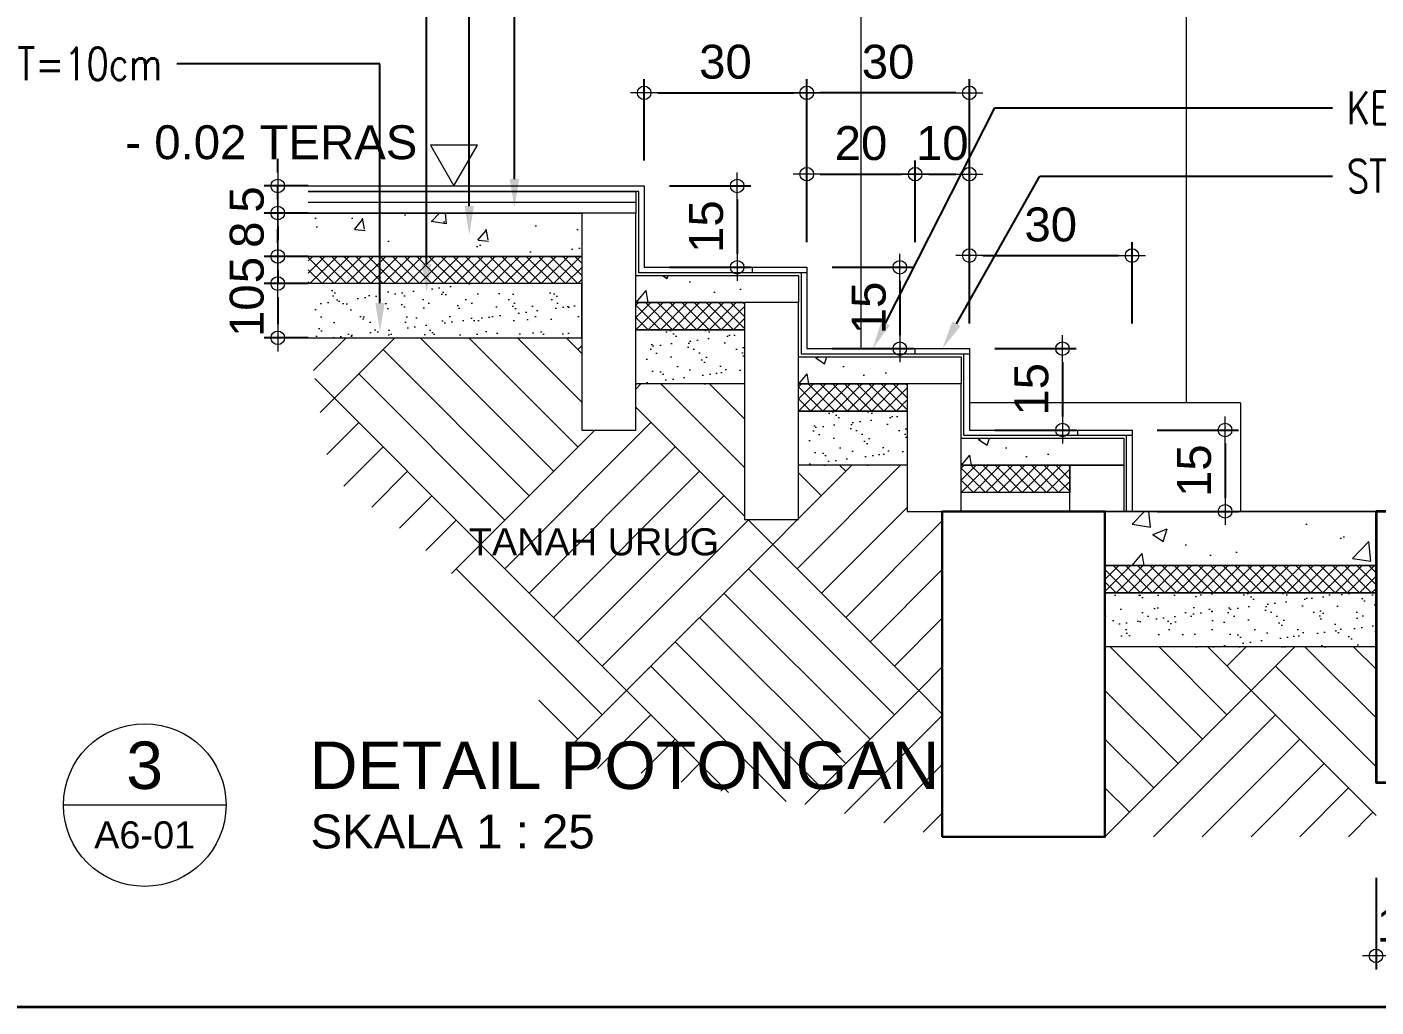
# Model space of a CAD drawing. Header units: millimetres. Extents: x -11 to 1625, y -267 to 195.
# Drawn here: x 1015.28 to 1025.24, y 119 to 126.23 of the extents above; entities that cross this region are included whole.
import ezdxf
from ezdxf import colors
from ezdxf.entities.mleader import LeaderData, LeaderLine
from ezdxf.enums import TextEntityAlignment as Align
from ezdxf.math import Vec2, Vec3

# ---------------------------------------------------------------- set-up
doc = ezdxf.new("R2010")
doc.units = ezdxf.units.MM
for name, color, linetype, lineweight in [('ARSIR BETON', 47, 'Continuous', 5), ('ARSIR WARNA', 43, 'Continuous', 0), ('balok', 111, 'Continuous', 35), ('blk', 1, 'Continuous', 30), ('GRS KOP', 1, 'Continuous', 35), ('keramik', 73, 'Continuous', 5), ('kop', 7, 'Continuous', 20), ('lan', 7, 'Continuous', 15), ('not', 7, 'Continuous', 20), ('tem', 5, 'Continuous', 20), ('TEXT KETERANGAN', 7, 'Continuous', 9), ('u', 6, 'Continuous', 20)]:
    doc.layers.add(name, color=color, linetype=linetype, lineweight=lineweight)
doc.styles.add('ATTR', font='romans.shx', dxfattribs={"width": 0.8, "height": 1.735066})
doc.styles.add('BARU', font='complex.shx')
doc.styles.add('S', font='SIMPLEX', dxfattribs={"width": 1.1})
doc.styles.get("Standard").update_dxf_attribs({"font": 'ARIALUNI.TTF'})
doc.linetypes.add('BATTING', pattern='A,0.0001,-0.1,[134,ltypeshp.shx,S=0.1,R=0,X=-0.1,Y=0],-0.2,[134,ltypeshp.shx,S=0.1,R=180,X=0.1,Y=0],-0.1', length=0.4001)
doc.dimstyles.new('SK-25', dxfattribs={"dimtxt": 0.25, "dimasz": 0.1, "dimexe": 0.1, "dimexo": 0, "dimgap": 0.1, "dimtad": 1, "dimdec": 0, "dimlfac": 25, "dimzin": 12, "dimdsep": 46, "dimtxsty": 'Standard', "dimblk": 'BULAT', "dimcen": 0.1, "dimclrd": 256, "dimadec": 0, "dimazin": 3, "dimtfac": 1, "dimtdec": 0, "dimtofl": 0, "dimtmove": 0, "dimatfit": 3, "dimldrblk": 'BULAT', "dimfxl": 0, "dimtolj": 1, "dimtzin": 0, "dimarcsym": 0})

# ---------------------------------------------------------------- blocks, each defined once
blk = doc.blocks.new('kop')
at = {"layer": 'GRS KOP'}
blk.add_lwpolyline([(1, 54), (83, 54), (83, 1), (1, 1)], close=True, dxfattribs=at)
at = {"layer": 'kop', "style": 'BARU', "flags": 4}
for p, height in [((73.8, 5.4), 0.35), ((80.3035, 5.3816), 0.25), ((73.8, 4.9), 0.35), ((80.3035, 4.8816), 0.25), ((73.8, 4.4), 0.35), ((80.3035, 4.3816), 0.25)]:
    blk.add_attdef('-', p, '', height=height, dxfattribs=at)
at = {"layer": 'kop', "flags": 4}
for tag, p in [('AR-00', (78.057, 2.6477)), ('00', (81.2375, 2.6471))]:
    blk.add_attdef(tag, text='', height=0.35, dxfattribs=at).set_placement(p, align=Align.MIDDLE)
blk = doc.blocks.new('PEIL')
blk.add_lwpolyline([(-0.188, 0.325), (0.188, 0.325), (0, 0)], close=True)
at = {"style": 'S', "width": 1.1, "flags": 4}
blk.add_attdef('CAT', (0.265, 0.036), '', height=0.2, dxfattribs=at)
blk = doc.blocks.new('BULAT')
for p, q in [((0, -1), (0, 1)), ((-1, 0), (1, 0))]:
    blk.add_line(p, q)
blk.add_circle((0, 0), 0.5)
blk = doc.blocks.new('*D1598')
at = {"layer": 'Defpoints', "color": 0}
for p in [(1021.038, 125.7412), (1019.838, 125.2412), (1021.038, 125.2412)]:
    blk.add_point(p, dxfattribs=at)
at = {"layer": 'u', "color": 0, "lineweight": -2}
for p, q in [((1019.838, 125.2412), (1019.838, 125.8412)), ((1021.038, 125.2412), (1021.038, 125.8412))]:
    blk.add_line(p, q, dxfattribs=at)
at = {"layer": 'u', "lineweight": -2}
blk.add_line((1019.938, 125.7412), (1020.938, 125.7412), dxfattribs=at)
at = {"layer": 'u', "lineweight": -2, "xscale": 0.1, "yscale": 0.1, "zscale": 0.1, "rotation": 180}
blk.add_blockref('BULAT', (1019.838, 125.7412), dxfattribs=at)
at = {"layer": 'u', "lineweight": -2, "xscale": 0.1, "yscale": 0.1, "zscale": 0.1}
blk.add_blockref('BULAT', (1021.038, 125.7412), dxfattribs=at)
at = {"layer": 'u', "color": 0, "insert": (1020.438, 125.969), "char_height": 0.25, "attachment_point": 5}
blk.add_mtext('\\A1;30', dxfattribs=at)
blk = doc.blocks.new('*D1599')
at = {"layer": 'Defpoints', "color": 0}
for p in [(1021.838, 125.1412), (1021.038, 124.6412), (1021.838, 124.6412)]:
    blk.add_point(p, dxfattribs=at)
at = {"layer": 'u', "color": 0, "lineweight": -2}
for p, q in [((1021.038, 124.6412), (1021.038, 125.2412)), ((1021.838, 124.6412), (1021.838, 125.2412))]:
    blk.add_line(p, q, dxfattribs=at)
at = {"layer": 'u', "lineweight": -2}
blk.add_line((1021.138, 125.1412), (1021.738, 125.1412), dxfattribs=at)
at = {"layer": 'u', "lineweight": -2, "xscale": 0.1, "yscale": 0.1, "zscale": 0.1, "rotation": 180}
blk.add_blockref('BULAT', (1021.038, 125.1412), dxfattribs=at)
at = {"layer": 'u', "lineweight": -2, "xscale": 0.1, "yscale": 0.1, "zscale": 0.1}
blk.add_blockref('BULAT', (1021.838, 125.1412), dxfattribs=at)
at = {"layer": 'u', "color": 0, "insert": (1021.438, 125.369), "char_height": 0.25, "attachment_point": 5}
blk.add_mtext('\\A1;20', dxfattribs=at)
blk = doc.blocks.new('*D1600')
at = {"layer": 'Defpoints', "color": 0}
for p in [(1023.438, 124.5412), (1022.238, 124.0412), (1023.438, 124.0412)]:
    blk.add_point(p, dxfattribs=at)
at = {"layer": 'u', "color": 0, "lineweight": -2}
for p, q in [((1022.238, 124.0412), (1022.238, 124.6412)), ((1023.438, 124.0412), (1023.438, 124.6412))]:
    blk.add_line(p, q, dxfattribs=at)
at = {"layer": 'u', "lineweight": -2}
blk.add_line((1022.338, 124.5412), (1023.338, 124.5412), dxfattribs=at)
at = {"layer": 'u', "lineweight": -2, "xscale": 0.1, "yscale": 0.1, "zscale": 0.1, "rotation": 180}
blk.add_blockref('BULAT', (1022.238, 124.5412), dxfattribs=at)
at = {"layer": 'u', "lineweight": -2, "xscale": 0.1, "yscale": 0.1, "zscale": 0.1}
blk.add_blockref('BULAT', (1023.438, 124.5412), dxfattribs=at)
at = {"layer": 'u', "color": 0, "insert": (1022.838, 124.769), "char_height": 0.25, "attachment_point": 5}
blk.add_mtext('\\A1;30', dxfattribs=at)
blk = doc.blocks.new('*D1601')
at = {"layer": 'Defpoints', "color": 0}
for p in [(1020.0245, 125.0547), (1020.0245, 124.4547), (1020.5245, 124.4547)]:
    blk.add_point(p, dxfattribs=at)
at = {"layer": 'u', "color": 0, "lineweight": -2}
for p, q in [((1020.0245, 125.0547), (1020.6245, 125.0547)), ((1020.0245, 124.4547), (1020.6245, 124.4547))]:
    blk.add_line(p, q, dxfattribs=at)
at = {"layer": 'u', "lineweight": -2}
blk.add_line((1020.5245, 124.9547), (1020.5245, 124.5547), dxfattribs=at)
at = {"layer": 'u', "lineweight": -2, "xscale": 0.1, "yscale": 0.1, "zscale": 0.1}
for p, rotation in [((1020.5245, 125.0547), 90), ((1020.5245, 124.4547), 270)]:
    blk.add_blockref('BULAT', p, dxfattribs=dict(at, rotation=rotation))
at = {"layer": 'u', "color": 0, "insert": (1020.2968, 124.7547), "char_height": 0.25, "attachment_point": 5, "rotation": 90}
blk.add_mtext('\\A1;15', dxfattribs=at)
blk = doc.blocks.new('*D1602')
at = {"layer": 'Defpoints', "color": 0}
for p in [(1021.2245, 124.4547), (1021.2245, 123.8547), (1021.7245, 123.8547)]:
    blk.add_point(p, dxfattribs=at)
at = {"layer": 'u', "color": 0, "lineweight": -2}
for p, q in [((1021.2245, 124.4547), (1021.8245, 124.4547)), ((1021.2245, 123.8547), (1021.8245, 123.8547))]:
    blk.add_line(p, q, dxfattribs=at)
at = {"layer": 'u', "lineweight": -2}
blk.add_line((1021.7245, 124.3547), (1021.7245, 123.9547), dxfattribs=at)
at = {"layer": 'u', "lineweight": -2, "xscale": 0.1, "yscale": 0.1, "zscale": 0.1}
for p, rotation in [((1021.7245, 124.4547), 90), ((1021.7245, 123.8547), 270)]:
    blk.add_blockref('BULAT', p, dxfattribs=dict(at, rotation=rotation))
at = {"layer": 'u', "color": 0, "insert": (1021.4968, 124.1547), "char_height": 0.25, "attachment_point": 5, "rotation": 90}
blk.add_mtext('\\A1;15', dxfattribs=at)
blk = doc.blocks.new('*D1603')
at = {"layer": 'Defpoints', "color": 0}
for p in [(1022.4245, 123.8547), (1022.4245, 123.2547), (1022.9245, 123.2547)]:
    blk.add_point(p, dxfattribs=at)
at = {"layer": 'u', "color": 0, "lineweight": -2}
for p, q in [((1022.4245, 123.8547), (1023.0245, 123.8547)), ((1022.4245, 123.2547), (1023.0245, 123.2547))]:
    blk.add_line(p, q, dxfattribs=at)
at = {"layer": 'u', "lineweight": -2}
blk.add_line((1022.9245, 123.7547), (1022.9245, 123.3547), dxfattribs=at)
at = {"layer": 'u', "lineweight": -2, "xscale": 0.1, "yscale": 0.1, "zscale": 0.1}
for p, rotation in [((1022.9245, 123.8547), 90), ((1022.9245, 123.2547), 270)]:
    blk.add_blockref('BULAT', p, dxfattribs=dict(at, rotation=rotation))
at = {"layer": 'u', "color": 0, "insert": (1022.6968, 123.5547), "char_height": 0.25, "attachment_point": 5, "rotation": 90}
blk.add_mtext('\\A1;15', dxfattribs=at)
blk = doc.blocks.new('*D1604')
at = {"layer": 'Defpoints', "color": 0}
for p in [(1023.6245, 123.2547), (1023.6245, 122.6547), (1024.1245, 122.6547)]:
    blk.add_point(p, dxfattribs=at)
at = {"layer": 'u', "color": 0, "lineweight": -2}
for p, q in [((1023.6245, 123.2547), (1024.2245, 123.2547)), ((1023.6245, 122.6547), (1024.2245, 122.6547))]:
    blk.add_line(p, q, dxfattribs=at)
at = {"layer": 'u', "lineweight": -2}
blk.add_line((1024.1245, 123.1547), (1024.1245, 122.7547), dxfattribs=at)
at = {"layer": 'u', "lineweight": -2, "xscale": 0.1, "yscale": 0.1, "zscale": 0.1}
for p, rotation in [((1024.1245, 123.2547), 90), ((1024.1245, 122.6547), 270)]:
    blk.add_blockref('BULAT', p, dxfattribs=dict(at, rotation=rotation))
at = {"layer": 'u', "color": 0, "insert": (1023.8968, 122.9547), "char_height": 0.25, "attachment_point": 5, "rotation": 90}
blk.add_mtext('\\A1;15', dxfattribs=at)
blk = doc.blocks.new('*D1605')
at = {"layer": 'Defpoints', "color": 0}
for p in [(1017.3604, 125.0547), (1017.1349, 124.8547), (1017.3604, 124.8547)]:
    blk.add_point(p, dxfattribs=at)
at = {"layer": 'u', "lineweight": -2}
for p, q in [((1017.1349, 125.1547), (1017.1349, 125.2547)), ((1017.1349, 124.7547), (1017.1349, 124.6547))]:
    blk.add_line(p, q, dxfattribs=at)
at = {"layer": 'u', "color": 0, "lineweight": -2}
for p, q in [((1017.3604, 125.0547), (1017.0349, 125.0547)), ((1017.3604, 124.8547), (1017.0349, 124.8547))]:
    blk.add_line(p, q, dxfattribs=at)
at = {"layer": 'u', "lineweight": -2, "xscale": 0.1, "yscale": 0.1, "zscale": 0.1}
for p, rotation in [((1017.1349, 125.0547), 270), ((1017.1349, 124.8547), 90)]:
    blk.add_blockref('BULAT', p, dxfattribs=dict(at, rotation=rotation))
at = {"layer": 'u', "color": 0, "insert": (1016.9078, 124.9547), "char_height": 0.25, "attachment_point": 5, "rotation": 90}
blk.add_mtext('\\A1;5', dxfattribs=at)
blk = doc.blocks.new('*D1606')
at = {"layer": 'Defpoints', "color": 0}
for p in [(1017.3604, 124.8547), (1017.1349, 124.5347), (1017.3604, 124.5347)]:
    blk.add_point(p, dxfattribs=at)
at = {"layer": 'u', "lineweight": -2}
for p, q in [((1017.1349, 124.9547), (1017.1349, 125.0547)), ((1017.1349, 124.4347), (1017.1349, 124.3347))]:
    blk.add_line(p, q, dxfattribs=at)
at = {"layer": 'u', "color": 0, "lineweight": -2}
for p, q in [((1017.3604, 124.8547), (1017.0349, 124.8547)), ((1017.3604, 124.5347), (1017.0349, 124.5347))]:
    blk.add_line(p, q, dxfattribs=at)
at = {"layer": 'u', "lineweight": -2, "xscale": 0.1, "yscale": 0.1, "zscale": 0.1}
for p, rotation in [((1017.1349, 124.8547), 270), ((1017.1349, 124.5347), 90)]:
    blk.add_blockref('BULAT', p, dxfattribs=dict(at, rotation=rotation))
at = {"layer": 'u', "color": 0, "insert": (1016.9072, 124.6947), "char_height": 0.25, "attachment_point": 5, "rotation": 90}
blk.add_mtext('\\A1;8', dxfattribs=at)
blk = doc.blocks.new('*D1607')
at = {"layer": 'Defpoints', "color": 0}
for p in [(1017.3604, 124.5347), (1017.1349, 124.3347), (1017.3604, 124.3347)]:
    blk.add_point(p, dxfattribs=at)
at = {"layer": 'u', "lineweight": -2}
for p, q in [((1017.1349, 124.6347), (1017.1349, 124.7347)), ((1017.1349, 124.2347), (1017.1349, 124.1347))]:
    blk.add_line(p, q, dxfattribs=at)
at = {"layer": 'u', "color": 0, "lineweight": -2}
for p, q in [((1017.3604, 124.5347), (1017.0349, 124.5347)), ((1017.3604, 124.3347), (1017.0349, 124.3347))]:
    blk.add_line(p, q, dxfattribs=at)
at = {"layer": 'u', "lineweight": -2, "xscale": 0.1, "yscale": 0.1, "zscale": 0.1}
for p, rotation in [((1017.1349, 124.5347), 270), ((1017.1349, 124.3347), 90)]:
    blk.add_blockref('BULAT', p, dxfattribs=dict(at, rotation=rotation))
at = {"layer": 'u', "color": 0, "insert": (1016.9078, 124.4347), "char_height": 0.25, "attachment_point": 5, "rotation": 90}
blk.add_mtext('\\A1;5', dxfattribs=at)
blk = doc.blocks.new('*D1608')
at = {"layer": 'Defpoints', "color": 0}
for p in [(1017.3604, 124.3347), (1017.1349, 123.9347), (1017.3604, 123.9347)]:
    blk.add_point(p, dxfattribs=at)
at = {"layer": 'u', "color": 0, "lineweight": -2}
for p, q in [((1017.3604, 124.3347), (1017.0349, 124.3347)), ((1017.3604, 123.9347), (1017.0349, 123.9347))]:
    blk.add_line(p, q, dxfattribs=at)
at = {"layer": 'u', "lineweight": -2}
blk.add_line((1017.1349, 124.2347), (1017.1349, 124.0347), dxfattribs=at)
at = {"layer": 'u', "lineweight": -2, "xscale": 0.1, "yscale": 0.1, "zscale": 0.1}
for p, rotation in [((1017.1349, 124.3347), 90), ((1017.1349, 123.9347), 270)]:
    blk.add_blockref('BULAT', p, dxfattribs=dict(at, rotation=rotation))
at = {"layer": 'u', "color": 0, "insert": (1016.9072, 124.1347), "char_height": 0.25, "attachment_point": 5, "rotation": 90}
blk.add_mtext('\\A1;10', dxfattribs=at)
blk = doc.blocks.new('*D1609')
at = {"layer": 'Defpoints', "color": 0}
for p in [(1022.238, 125.1412), (1021.838, 124.6412), (1022.238, 124.0412)]:
    blk.add_point(p, dxfattribs=at)
at = {"layer": 'u', "color": 0, "lineweight": -2}
for p, q in [((1021.838, 124.6412), (1021.838, 125.2412)), ((1022.238, 124.0412), (1022.238, 125.2412))]:
    blk.add_line(p, q, dxfattribs=at)
at = {"layer": 'u', "lineweight": -2}
blk.add_line((1021.938, 125.1412), (1022.138, 125.1412), dxfattribs=at)
at = {"layer": 'u', "lineweight": -2, "xscale": 0.1, "yscale": 0.1, "zscale": 0.1, "rotation": 180}
blk.add_blockref('BULAT', (1021.838, 125.1412), dxfattribs=at)
at = {"layer": 'u', "lineweight": -2, "xscale": 0.1, "yscale": 0.1, "zscale": 0.1}
blk.add_blockref('BULAT', (1022.238, 125.1412), dxfattribs=at)
at = {"layer": 'u', "color": 0, "insert": (1022.038, 125.369), "char_height": 0.25, "attachment_point": 5}
blk.add_mtext('\\A1;10', dxfattribs=at)
blk = doc.blocks.new('*D1610')
at = {"layer": 'Defpoints', "color": 0}
for p in [(1021.038, 125.7412), (1021.038, 125.2412), (1022.238, 125.2412)]:
    blk.add_point(p, dxfattribs=at)
at = {"layer": 'u', "color": 0, "lineweight": -2}
for p, q in [((1021.038, 125.2412), (1021.038, 125.8412)), ((1022.238, 125.2412), (1022.238, 125.8412))]:
    blk.add_line(p, q, dxfattribs=at)
at = {"layer": 'u', "lineweight": -2}
blk.add_line((1022.138, 125.7412), (1021.138, 125.7412), dxfattribs=at)
at = {"layer": 'u', "lineweight": -2, "xscale": 0.1, "yscale": 0.1, "zscale": 0.1, "rotation": 180}
blk.add_blockref('BULAT', (1021.038, 125.7412), dxfattribs=at)
at = {"layer": 'u', "lineweight": -2, "xscale": 0.1, "yscale": 0.1, "zscale": 0.1}
blk.add_blockref('BULAT', (1022.238, 125.7412), dxfattribs=at)
at = {"layer": 'u', "color": 0, "insert": (1021.638, 125.969), "char_height": 0.25, "attachment_point": 5}
blk.add_mtext('\\A1;30', dxfattribs=at)
blk = doc.blocks.new('Ndtpd')
blk.add_line((0.747, 0), (-0.747, 0))
blk.add_circle((0, 0), 0.747)
at = {"flags": 4}
for tag, height, p in [('NO', 0.5, (0, 0.148)), ('NOLBR', 0.3, (0, -0.398))]:
    blk.add_attdef(tag, text='', height=height, dxfattribs=at).set_placement(p, align=Align.CENTER)
for tag, p, height in [('NDTPD', (1.516, 0.148), 0.5), ('SKALA', (1.523, -0.398), 0.3)]:
    blk.add_attdef(tag, p, '', height=height, dxfattribs=at)
blk = doc.blocks.new('*D3132')
at = {"layer": 'Defpoints', "color": 0}
for p in [(1025.238, 119.9515), (1025.638, 119.9515), (1025.238, 119.3772)]:
    blk.add_point(p, dxfattribs=at)
at = {"layer": 'u', "color": 0, "lineweight": -2}
for p, q in [((1025.238, 119.9515), (1025.238, 119.2772)), ((1025.638, 119.9515), (1025.638, 119.2772))]:
    blk.add_line(p, q, dxfattribs=at)
at = {"layer": 'u', "lineweight": -2}
blk.add_line((1025.538, 119.3772), (1025.338, 119.3772), dxfattribs=at)
at = {"layer": 'u', "lineweight": -2, "xscale": 0.1, "yscale": 0.1, "zscale": 0.1, "rotation": 180}
blk.add_blockref('BULAT', (1025.238, 119.3772), dxfattribs=at)
at = {"layer": 'u', "lineweight": -2, "xscale": 0.1, "yscale": 0.1, "zscale": 0.1}
blk.add_blockref('BULAT', (1025.638, 119.3772), dxfattribs=at)
at = {"layer": 'u', "color": 0, "insert": (1025.438, 119.6049), "char_height": 0.25, "attachment_point": 5}
blk.add_mtext('\\A1;10', dxfattribs=at)

msp = doc.modelspace()

# ---------------------------------------------------------------- hatches: boundary and pattern name
at = {"layer": 'ARSIR BETON'}
h = msp.add_hatch(dxfattribs=at)
h.set_pattern_fill('AR-CONC', color=256, scale=0.005, style=0)
h.set_pattern_definition([(50, (2475.922, 717.093), (0.91092334, -0.07969543), [0.09525, -1.04775]), (355, (2475.922, 717.093), (-0.17621413, 0.9552832), [0.0762, -0.8382]), (100.451, (2475.9979, 717.08635), (0.7347125, 0.87558344), [0.08095, -0.89045]), (46.1842, (2475.922, 717.347), (1.3553952, -0.2102116), [0.142875, -1.571625]), (96.6356, (2476.0349, 717.3295), (1.1870212, 1.2371278), [0.121425, -1.335675]), (351.184, (2475.922, 717.347), (1.187023, 1.2371256), [0.1143, -1.2573]), (21, (2476.049, 717.2835), (0.7580744, -0.5113276), [0.09525, -1.04775]), (326, (2476.049, 717.2835), (0.30901014, 0.92093983), [0.0762, -0.8382]), (71.4514, (2476.11215, 717.2409), (1.06708245, 0.4096143), [0.08095, -0.89045]), (37.5, (2475.92197, 717.093), (0.015443016, 0.422775194), [0, -0.82804, 0, -0.8509, 0, -0.841375]), (7.5, (2475.92197, 717.093), (0.33409831, 0.50090287), [0, -0.48514, 0, -0.80899, 0, -0.320675]), (327.5, (2475.63876, 717.093), (0.677952976, -0.02864372), [0, -0.3175, 0, -0.9906, 0, -1.31445]), (317.5, (2475.51176, 717.093), (0.7406459, 0.12713246), [0, -0.41275, 0, -0.65786, 0, -0.93345])])
h.paths.add_polyline_path([(1017.3603929, 124.8547331), (1017.3603929, 124.5347331), (1019.3780063, 124.5347331), (1019.3780063, 124.8547331)])
h = msp.add_hatch(dxfattribs=at)
h.set_pattern_fill('ANSI37', color=256, scale=0.02, style=0)
h.set_pattern_definition([(45, (1003.542925, 124.33473), (-0.04490128, 0.04490128), []), (135, (1003.542925, 124.33473), (-0.04490128, -0.04490128), [])])
h.paths.add_polyline_path([(1017.3603929, 124.5347331), (1017.3603929, 124.3347331), (1019.3780063, 124.3347331), (1019.3780063, 124.5347331)])
h = msp.add_hatch(dxfattribs=at)
h.set_pattern_fill('AR-SAND', color=256, scale=0.004, style=0)
h.set_pattern_definition([(37.5, (1003.54292, 123.93473), (-0.0064001, 0.1957653), [0, -0.154432, 0, -0.17272, 0, -0.1651]), (7.5, (1003.54292, 123.93473), (0.1798093, 0.28673), [0, -0.083312, 0, -0.139192, 0, -0.05334]), (327.5, (1003.41796, 123.93473), (0.316397, 0.0005749), [0, -0.0508, 0, -0.18288, 0, -0.23876]), (317.5, (1003.41796, 123.93473), (0.3054226, 0.0891717), [0, -0.0254, 0, -0.119888, 0, -0.13716])])
h.paths.add_polyline_path([(1017.3603929, 124.3347331), (1017.3603929, 123.9347331), (1019.3780063, 123.9347331), (1019.3780063, 124.3347331)])
h = msp.add_hatch(dxfattribs=at)
h.set_pattern_fill('AR-CONC', color=256, scale=0.006, style=0, double=1)
h.set_pattern_definition([(50, (1019.778, 124.1947), (1.0931, -0.09563), [0.1143, -1.2573]), (355, (1019.778, 124.1947), (-0.2115, 1.1463), [0.09144, -1.00584]), (100.45, (1019.8691, 124.1868), (0.8817, 1.0507), [0.09714, -1.06854]), (46.18, (1019.778, 124.4995), (1.6265, -0.2523), [0.17145, -1.88595]), (96.64, (1019.9135, 124.4785), (1.4244, 1.4846), [0.1457, -1.6028]), (351.18, (1019.778, 124.4995), (1.4244, 1.4846), [0.1372, -1.5088]), (21, (1019.9304, 124.4233), (0.9097, -0.6136), [0.1143, -1.2573]), (326, (1019.9304, 124.4233), (0.3708, 1.1051), [0.09144, -1.00584]), (71.45, (1020.0062, 124.3722), (1.2805, 0.4915), [0.09714, -1.06854]), (37.5, (1019.778, 124.19473), (0.01853, 0.50733), [0, -0.99365, 0, -1.02108, 0, -1.00965]), (7.5, (1019.778, 124.19473), (0.40092, 0.60108), [0, -0.58217, 0, -0.97079, 0, -0.38481]), (327.5, (1019.43815, 124.19473), (0.81354, -0.03437), [0, -0.381, 0, -1.18872, 0, -1.57734]), (317.5, (1019.28575, 124.1947), (0.88878, 0.15256), [0, -0.4953, 0, -0.78943, 0, -1.12014])])
h.paths.add_polyline_path([(1019.7780063, 124.3947331), (1020.9780063, 124.3947331), (1020.9780063, 124.1947331), (1019.7780063, 124.1947331)])
h = msp.add_hatch(dxfattribs=at)
h.set_pattern_fill('ANSI37', color=256, scale=0.02, style=0)
h.set_pattern_definition([(45, (1019.778006, 123.99473), (-0.0449013, 0.0449013), []), (135, (1019.778006, 123.99473), (-0.0449013, -0.0449013), [])])
h.paths.add_polyline_path([(1019.7780063, 124.1947331), (1020.5780063, 124.1947331), (1020.5780063, 123.9947331), (1019.7780063, 123.9947331)])
h = msp.add_hatch(dxfattribs=at)
h.set_pattern_fill('AR-SAND', color=256, scale=0.004, style=0)
h.set_pattern_definition([(37.5, (1019.778, 123.59473), (-0.0064, 0.195765), [0, -0.154432, 0, -0.17272, 0, -0.1651]), (7.5, (1019.778, 123.59473), (0.17981, 0.28673), [0, -0.083312, 0, -0.139192, 0, -0.05334]), (327.5, (1019.65304, 123.59473), (0.316397, 0.000575), [0, -0.0508, 0, -0.18288, 0, -0.23876]), (317.5, (1019.65304, 123.59473), (0.30542, 0.08917), [0, -0.0254, 0, -0.119888, 0, -0.13716])])
h.paths.add_polyline_path([(1019.7780063, 123.9947331), (1020.5780063, 123.9947331), (1020.5780063, 123.5947331), (1019.7780063, 123.5947331)])
h = msp.add_hatch(dxfattribs=at)
h.set_pattern_fill('AR-CONC', color=256, scale=0.005, style=0)
h.set_pattern_definition([(50, (1020.978, 123.5947), (0.91092, -0.0797), [0.09525, -1.04775]), (355, (1020.978, 123.5947), (-0.1762, 0.9553), [0.0762, -0.8382]), (100.45, (1021.0539, 123.5881), (0.7347, 0.8756), [0.08095, -0.89045]), (46.18, (1020.978, 123.8487), (1.3554, -0.2102), [0.1429, -1.5716]), (96.64, (1021.091, 123.8312), (1.187, 1.2371), [0.1214, -1.3357]), (351.18, (1020.978, 123.8487), (1.187, 1.2371), [0.1143, -1.2573]), (21, (1021.105, 123.7852), (0.7581, -0.51133), [0.09525, -1.04775]), (326, (1021.105, 123.7852), (0.309, 0.9209), [0.0762, -0.8382]), (71.45, (1021.1682, 123.7426), (1.0671, 0.4096), [0.08095, -0.89045]), (37.5, (1020.978, 123.59473), (0.01544, 0.422775), [0, -0.82804, 0, -0.8509, 0, -0.841375]), (7.5, (1020.978, 123.59473), (0.3341, 0.5009), [0, -0.48514, 0, -0.80899, 0, -0.320675]), (327.5, (1020.6948, 123.59473), (0.67795, -0.02864), [0, -0.3175, 0, -0.9906, 0, -1.31445]), (317.5, (1020.5678, 123.59473), (0.74065, 0.12713), [0, -0.41275, 0, -0.65786, 0, -0.93345])])
h.paths.add_polyline_path([(1020.9780063, 123.7947331), (1022.1780063, 123.7947331), (1022.1780063, 123.5947331), (1020.9780063, 123.5947331)])
h = msp.add_hatch(dxfattribs=at)
h.set_pattern_fill('ANSI37', color=256, scale=0.02, style=0)
h.set_pattern_definition([(45, (1020.978006, 123.39473), (-0.0449013, 0.0449013), []), (135, (1020.978006, 123.39473), (-0.0449013, -0.0449013), [])])
h.paths.add_polyline_path([(1020.9780063, 123.5947331), (1021.7780063, 123.5947331), (1021.7780063, 123.3947331), (1020.9780063, 123.3947331)])
h = msp.add_hatch(dxfattribs=at)
h.set_pattern_fill('AR-SAND', color=256, scale=0.004, style=0)
h.set_pattern_definition([(37.5, (1020.978, 122.99473), (-0.0064, 0.195765), [0, -0.154432, 0, -0.17272, 0, -0.1651]), (7.5, (1020.978, 122.99473), (0.17981, 0.28673), [0, -0.083312, 0, -0.139192, 0, -0.05334]), (327.5, (1020.85304, 122.99473), (0.316397, 0.000575), [0, -0.0508, 0, -0.18288, 0, -0.23876]), (317.5, (1020.85304, 122.99473), (0.30542, 0.08917), [0, -0.0254, 0, -0.119888, 0, -0.13716])])
h.paths.add_polyline_path([(1020.9780063, 123.3947331), (1021.7780063, 123.3947331), (1021.7780063, 122.9947331), (1020.9780063, 122.9947331)])
h = msp.add_hatch(dxfattribs=at)
h.set_pattern_fill('AR-CONC', color=256, scale=0.005, style=0)
h.set_pattern_definition([(50, (1022.178, 122.9947), (0.91092, -0.0797), [0.09525, -1.04775]), (355, (1022.178, 122.9947), (-0.1762, 0.9553), [0.0762, -0.8382]), (100.45, (1022.2539, 122.9881), (0.7347, 0.8756), [0.08095, -0.89045]), (46.18, (1022.178, 123.2487), (1.3554, -0.2102), [0.1429, -1.5716]), (96.64, (1022.291, 123.2312), (1.187, 1.2371), [0.1214, -1.3357]), (351.18, (1022.178, 123.2487), (1.187, 1.2371), [0.1143, -1.2573]), (21, (1022.305, 123.1852), (0.7581, -0.51133), [0.09525, -1.04775]), (326, (1022.305, 123.1852), (0.309, 0.9209), [0.0762, -0.8382]), (71.45, (1022.3682, 123.1426), (1.0671, 0.4096), [0.08095, -0.89045]), (37.5, (1022.178, 122.99473), (0.01544, 0.422775), [0, -0.82804, 0, -0.8509, 0, -0.841375]), (7.5, (1022.178, 122.99473), (0.3341, 0.5009), [0, -0.48514, 0, -0.80899, 0, -0.320675]), (327.5, (1021.8948, 122.99473), (0.67795, -0.02864), [0, -0.3175, 0, -0.9906, 0, -1.31445]), (317.5, (1021.7678, 122.99473), (0.74065, 0.12713), [0, -0.41275, 0, -0.65786, 0, -0.93345])])
h.paths.add_polyline_path([(1022.1780063, 123.1947331), (1023.3780063, 123.1947331), (1023.3780063, 122.9947331), (1022.1780063, 122.9947331)])
h = msp.add_hatch(dxfattribs=at)
h.set_pattern_fill('ANSI37', color=256, scale=0.02, style=0)
h.set_pattern_definition([(45, (1022.178006, 122.79473), (-0.0449013, 0.0449013), []), (135, (1022.178006, 122.79473), (-0.0449013, -0.0449013), [])])
h.paths.add_polyline_path([(1022.1780063, 122.9947331), (1022.9780063, 122.9947331), (1022.9780063, 122.7947331), (1022.1780063, 122.7947331)])
h = msp.add_hatch(dxfattribs=at)
h.set_pattern_fill('AR-CONC', color=256, scale=0.006, style=0, double=1)
h.set_pattern_definition([(50, (1023.438, 122.2547), (1.0931, -0.09563), [0.1143, -1.2573]), (355, (1023.438, 122.2547), (-0.21146, 1.14634), [0.09144, -1.00584]), (100.45, (1023.5291, 122.2468), (0.88166, 1.0507), [0.09714, -1.06854]), (46.18, (1023.438, 122.5595), (1.6265, -0.2523), [0.17145, -1.88595]), (96.64, (1023.5735, 122.5385), (1.4244, 1.4846), [0.1457, -1.6028]), (351.18, (1023.438, 122.5595), (1.4244, 1.4846), [0.13716, -1.50876]), (21, (1023.5904, 122.4833), (0.9097, -0.6136), [0.1143, -1.2573]), (326, (1023.5904, 122.4833), (0.3708, 1.1051), [0.09144, -1.00584]), (71.45, (1023.6662, 122.4322), (1.2805, 0.49154), [0.09714, -1.06854]), (37.5, (1023.438, 122.25473), (0.01853, 0.50733), [0, -0.99365, 0, -1.02108, 0, -1.00965]), (7.5, (1023.438, 122.25473), (0.40092, 0.60108), [0, -0.58217, 0, -0.97079, 0, -0.38481]), (327.5, (1023.09815, 122.25473), (0.81354, -0.03437), [0, -0.381, 0, -1.18872, 0, -1.57734]), (317.5, (1022.94575, 122.2547), (0.88878, 0.15256), [0, -0.4953, 0, -0.78943, 0, -1.12014])])
h.paths.add_polyline_path([(1025.2380063, 122.2547331), (1025.2380063, 122.6547331), (1023.2380063, 122.6547331), (1023.2380063, 122.2547331)])
h = msp.add_hatch(dxfattribs=at)
h.set_pattern_fill('ANSI37', color=256, scale=0.02, style=0)
h.set_pattern_definition([(45, (1024.038006, 122.05473), (-0.0449013, 0.0449013), []), (135, (1024.038006, 122.05473), (-0.0449013, -0.0449013), [])])
h.paths.add_polyline_path([(1025.2380063, 122.0547331), (1025.2380063, 122.2547331), (1023.2380063, 122.2547331), (1023.2380063, 122.0547331)])
h = msp.add_hatch(dxfattribs=at)
h.set_pattern_fill('AR-SAND', color=256, scale=0.004, style=0)
h.set_pattern_definition([(37.5, (1024.038, 121.65473), (-0.0064, 0.195765), [0, -0.154432, 0, -0.17272, 0, -0.1651]), (7.5, (1024.038, 121.65473), (0.17981, 0.28673), [0, -0.083312, 0, -0.139192, 0, -0.05334]), (327.5, (1023.91304, 121.65473), (0.316397, 0.000575), [0, -0.0508, 0, -0.18288, 0, -0.23876]), (317.5, (1023.91304, 121.65473), (0.30542, 0.08917), [0, -0.0254, 0, -0.119888, 0, -0.13716])])
h.paths.add_polyline_path([(1025.2380063, 121.6547331), (1025.2380063, 122.0547331), (1023.2380063, 122.0547331), (1023.2380063, 121.6547331)])
at = {"layer": 'ARSIR WARNA'}
h = msp.add_hatch(dxfattribs=at)
h.set_pattern_fill('AR-PARQ1', color=25, scale=0.005, angle=45, style=0)
h.set_pattern_definition([(135, (1003.543, 120.2547), (-2.15526, 2e-16), [1.524, -1.524]), (135, (1003.7225, 120.4343), (-2.15526, 2e-16), [1.524, -1.524]), (135, (1003.9021, 120.614), (-2.15526, 2e-16), [1.524, -1.524]), (135, (1004.0817, 120.7935), (-2.15526, 2e-16), [1.524, -1.524]), (135, (1004.2613, 120.9732), (-2.15526, 2e-16), [1.524, -1.524]), (135, (1004.441, 121.1528), (-2.15526, 2e-16), [1.524, -1.524]), (135, (1004.6206, 121.3324), (-2.15526, 2e-16), [1.524, -1.524]), (45, (1002.4653, 121.3324), (2.15526, -2e-16), [1.524, -1.524]), (45, (1002.2857, 121.512), (2.15526, -2e-16), [1.524, -1.524]), (45, (1002.1061, 121.6916), (2.15526, -2e-16), [1.524, -1.524]), (45, (1001.9265, 121.8712), (2.15526, -2e-16), [1.524, -1.524]), (45, (1001.7469, 122.0508), (2.15526, -2e-16), [1.524, -1.524]), (45, (1001.5673, 122.2304), (2.15526, -2e-16), [1.524, -1.524]), (45, (1001.3877, 122.41), (2.15526, -2e-16), [1.524, -1.524])])
h.paths.add_polyline_path([(1017.3603929, 123.9347331), (1017.5214158, 122.917244), (1018.1009319, 122.4815926), (1018.6798283, 121.9596105), (1018.8004341, 121.6705116), (1018.8567136, 121.5099017), (1019.4764995, 120.7610451), (1019.7579076, 120.7369539), (1020.4413269, 120.584374), (1021.0604252, 120.4880084), (1022.0380063, 120.2547331), (1022.0380063, 122.6547331), (1021.7780063, 122.6547331), (1021.7780063, 122.9947331), (1020.9780063, 122.9947331), (1020.9780063, 122.5947331), (1020.5780063, 122.5947331), (1020.5780063, 123.5947331), (1019.7780063, 123.5947331), (1019.7780063, 123.2547331), (1019.3780063, 123.2547331), (1019.3780063, 123.9347331)])
h = msp.add_hatch(dxfattribs=at)
h.set_pattern_fill('AR-PARQ1', color=25, scale=0.005, angle=45, style=0)
h.set_pattern_definition([(135, (1023.238, 120.2547), (-2.1553, 2e-16), [1.524, -1.524]), (135, (1023.4176, 120.4343), (-2.1553, 2e-16), [1.524, -1.524]), (135, (1023.5972, 120.614), (-2.1553, 2e-16), [1.524, -1.524]), (135, (1023.7768, 120.7935), (-2.1553, 2e-16), [1.524, -1.524]), (135, (1023.9564, 120.9732), (-2.1553, 2e-16), [1.524, -1.524]), (135, (1024.136, 121.1528), (-2.1553, 2e-16), [1.524, -1.524]), (135, (1024.3156, 121.3324), (-2.1553, 2e-16), [1.524, -1.524]), (45, (1022.1604, 121.3324), (2.15526, -2e-16), [1.524, -1.524]), (45, (1021.9808, 121.512), (2.15526, -2e-16), [1.524, -1.524]), (45, (1021.8012, 121.6916), (2.15526, -2e-16), [1.524, -1.524]), (45, (1021.6216, 121.8712), (2.15526, -2e-16), [1.524, -1.524]), (45, (1021.442, 122.0508), (2.15526, -2e-16), [1.524, -1.524]), (45, (1021.2623, 122.2304), (2.15526, -2e-16), [1.524, -1.524]), (45, (1021.0827, 122.41), (2.15526, -2e-16), [1.524, -1.524])])
h.paths.add_polyline_path([(1025.2380063, 120.2547331), (1025.2380063, 121.6547331), (1023.2380063, 121.6547331), (1023.2380063, 120.2547331)])

# ---------------------------------------------------------------- linework, layer by layer
at = {"layer": 'ARSIR WARNA', "linetype": 'BATTING', "ltscale": 0.2}
msp.add_lwpolyline([(1017.3603929, 124.9347331), (1019.7780063, 124.9347331)], dxfattribs=at)
at = {"layer": 'balok', "ltscale": 0.01}
msp.add_lwpolyline([(1025.6380063, 122.6547331), (1025.2380063, 122.6547331), (1025.2380063, 120.6547331), (1027.2380063, 120.6547331), (1027.2380063, 122.6547331), (1026.8380063, 122.6547331)], dxfattribs=at)
at = {"layer": 'blk'}
msp.add_lwpolyline([(1022.0380063, 120.2547331), (1023.2380063, 120.2547331), (1023.2380063, 122.6547331), (1022.0380063, 122.6547331)], close=True, dxfattribs=at)
at = {"layer": 'keramik'}
msp.add_lwpolyline([(1017.3603929, 125.0547331), (1019.8380063, 125.0547331), (1019.8380063, 124.4547331), (1021.0380063, 124.4547331), (1021.0380063, 123.8547331), (1022.2380063, 123.8547331), (1022.2380063, 123.2547331), (1023.4380063, 123.2547331), (1023.4380063, 122.6547331), (1023.3980063, 122.6547331), (1023.3980063, 123.2147331), (1022.1980063, 123.2147331), (1022.1980063, 123.8147331), (1020.9980063, 123.8147331), (1020.9980063, 124.4147331), (1019.7980063, 124.4147331), (1019.7980063, 125.0147331), (1017.3603929, 125.0147331)], dxfattribs=at)
at = {"layer": 'keramik', "color": 2}
for points in [[(1020.6380063, 124.4547331), (1021.0380063, 124.4547331), (1021.0380063, 124.4147331), (1020.6380063, 124.4147331)], [(1021.8380063, 123.8547331), (1022.2380063, 123.8547331), (1022.2380063, 123.8147331), (1021.8380063, 123.8147331)], [(1023.0380063, 123.2547331), (1023.4380063, 123.2547331), (1023.4380063, 123.2147331), (1023.0380063, 123.2147331)]]:
    msp.add_lwpolyline(points, close=True, dxfattribs=at)
at = {"layer": 'lan'}
for p, q in [((1022.1780063, 122.6547331), (1022.9780063, 122.6547331)), ((1025.2380063, 122.6547331), (1023.2380063, 122.6547331)), ((1024.8380063, 122.2547331), (1023.2380063, 122.2547331))]:
    msp.add_line(p, q, dxfattribs=at)
for points in [[(1017.3603929, 125.0147331), (1019.7780063, 125.0147331), (1019.7780063, 124.8547331), (1017.3603929, 124.8547331)], [(1017.3603929, 124.8547331), (1019.3780063, 124.8547331), (1019.3780063, 124.5347331), (1017.3603929, 124.5347331)], [(1017.3603929, 124.5347331), (1019.3780063, 124.5347331), (1019.3780063, 124.3347331), (1017.3603929, 124.3347331)], [(1017.3603929, 123.9347331), (1019.3780063, 123.9347331), (1019.3780063, 124.3347331), (1017.3603929, 124.3347331)], [(1025.2380063, 122.2547331), (1023.2380063, 122.2547331), (1023.2380063, 122.6547331), (1025.2380063, 122.6547331)], [(1025.2380063, 122.0547331), (1023.2380063, 122.0547331), (1023.2380063, 122.2547331), (1025.2380063, 122.2547331)], [(1025.2380063, 121.6547331), (1023.2380063, 121.6547331), (1023.2380063, 122.0547331), (1025.2380063, 122.0547331)]]:
    msp.add_lwpolyline(points, dxfattribs=at)
for points in [[(1019.7780063, 124.3947331), (1020.9780063, 124.3947331), (1020.9780063, 124.1947331), (1019.7780063, 124.1947331)], [(1019.7780063, 124.1947331), (1020.5780063, 124.1947331), (1020.5780063, 123.9947331), (1019.7780063, 123.9947331)], [(1019.7780063, 123.9947331), (1020.5780063, 123.9947331), (1020.5780063, 123.5947331), (1019.7780063, 123.5947331)], [(1020.9780063, 123.7947331), (1022.1780063, 123.7947331), (1022.1780063, 123.5947331), (1020.9780063, 123.5947331)], [(1020.9780063, 123.5947331), (1021.7780063, 123.5947331), (1021.7780063, 123.3947331), (1020.9780063, 123.3947331)], [(1020.9780063, 123.3947331), (1021.7780063, 123.3947331), (1021.7780063, 122.9947331), (1020.9780063, 122.9947331)], [(1022.1780063, 123.1947331), (1023.3780063, 123.1947331), (1023.3780063, 122.9947331), (1022.1780063, 122.9947331)], [(1022.1780063, 122.9947331), (1022.9780063, 122.9947331), (1022.9780063, 122.7947331), (1022.1780063, 122.7947331)]]:
    msp.add_lwpolyline(points, close=True, dxfattribs=at)
at = {"layer": 'tem'}
for p, q in [((1021.4380063, 127.457142), (1021.4380063, 123.8547331)), ((1023.8380063, 127.457142), (1023.8380063, 123.4547331)), ((1022.1780063, 123.5947331), (1021.7780063, 123.5947331)), ((1024.2380063, 123.4547331), (1022.2380063, 123.4547331)), ((1024.2380063, 123.4547331), (1024.2380063, 122.6547331))]:
    msp.add_line(p, q, dxfattribs=at)
for points in [[(1019.3780063, 123.2547331), (1019.7780063, 123.2547331), (1019.7780063, 124.8547331), (1019.3780063, 124.8547331)], [(1020.5780063, 122.5947331), (1020.9780063, 122.5947331), (1020.9780063, 124.1947331), (1020.5780063, 124.1947331)], [(1021.7780063, 122.6547331), (1022.1780063, 122.6547331), (1022.1780063, 123.5947331), (1021.7780063, 123.5947331)], [(1022.9780063, 122.9947331), (1023.3780063, 122.9947331), (1023.3780063, 122.6547331), (1022.9780063, 122.6547331)]]:
    msp.add_lwpolyline(points, close=True, dxfattribs=at)

# ---------------------------------------------------------------- block references
at = {"layer": 'kop'}
msp.add_blockref('kop', (995.214162, 118), dxfattribs=at)
at = {"layer": 'not'}
ref = msp.add_blockref('PEIL', (1018.4345439, 125.0547331), dxfattribs=dict(at, xscale=-0.9237604307034012, yscale=0.9237604307034012, zscale=0.9237604307034012))
ref.add_attrib('CAT', '- 0.02 TERAS', (1016.0105306, 125.252039), dxfattribs={"layer": '0', "height": 0.25, "flags": 4})
ref = msp.add_blockref('Ndtpd', (1016.1529685, 120.4892118), dxfattribs=dict(at, xscale=0.803212851405533, yscale=0.8032128514056467, zscale=0.8032128514056226))
ref.add_attrib('NO', '3', dxfattribs={"layer": '0', "height": 0.35, "flags": 4}).set_placement((1016.1526413, 120.6077376), align=Align.CENTER)
ref.add_attrib('NDTPD', 'DETAIL POTONGAN', (1017.3706532, 120.6077376), dxfattribs={"layer": '0', "height": 0.35, "flags": 4})
ref.add_attrib('NOLBR', 'A6-01', dxfattribs={"layer": '0', "height": 0.2, "flags": 4}).set_placement((1016.1526413, 120.1692419), align=Align.CENTER)
ref.add_attrib('SKALA', 'SKALA 1 : 25', (1017.3764532, 120.1692419), dxfattribs={"layer": '0', "height": 0.25, "flags": 4})

# ---------------------------------------------------------------- texts
msp.add_text('TANAH URUG', height=0.2, dxfattribs=at).set_placement((1019.4680721, 122.4306072), align=Align.MIDDLE)

# ---------------------------------------------------------------- dimensions: what is measured, and where the dimension line sits
at = {"layer": 'u'}
for base, p1, p2, picture, middle in [((1021.0380063, 125.7412227), (1019.8380063, 125.2412227), (1021.0380063, 125.2412227), '*D1598', (1020.4380063, 125.7412227)), ((1021.8380063, 125.1412227), (1021.0380063, 124.6412227), (1021.8380063, 124.6412227), '*D1599', (1021.4380063, 125.1412227)), ((1022.2380063, 125.1412227), (1021.8380063, 124.6412227), (1022.2380063, 124.0412227), '*D1609', (1022.0380063, 125.1412227)), ((1023.4380063, 124.5412227), (1022.2380063, 124.0412227), (1023.4380063, 124.0412227), '*D1600', (1022.8380063, 124.5412227))]:
    dim = msp.add_linear_dim(base=base, p1=p1, p2=p2, dimstyle='SK-25', dxfattribs=at)
    dim.commit()
    dim.dimension.update_dxf_attribs({"geometry": picture, "text_midpoint": middle, "dimtype": 160})
for base, p1, p2, angle, picture, middle, dimtype in [((1021.0380063, 125.7412227), (1022.2380063, 125.2412227), (1021.0380063, 125.2412227), 180, '*D1610', (1021.6380063, 125.7412227), 160), ((1017.1349444, 124.8547331), (1017.3603929, 125.0547331), (1017.3603929, 124.8547331), 90, '*D1605', (1017.1349444, 124.9547331), 160), ((1020.5244959, 124.4547331), (1020.0244959, 125.0547331), (1020.0244959, 124.4547331), 270, '*D1601', (1020.5244959, 124.7547331), 160), ((1017.1349444, 124.5347331), (1017.3603929, 124.8547331), (1017.3603929, 124.5347331), 90, '*D1606', (1017.1349444, 124.6947331), 160), ((1017.1349444, 124.3347331), (1017.3603929, 124.5347331), (1017.3603929, 124.3347331), 90, '*D1607', (1017.1349444, 124.4347331), 160), ((1021.7244959, 123.8547331), (1021.2244959, 124.4547331), (1021.2244959, 123.8547331), 270, '*D1602', (1021.7244959, 124.1547331), 160), ((1017.1349444, 123.9347331), (1017.3603929, 124.3347331), (1017.3603929, 123.9347331), 90, '*D1608', (1017.1349444, 124.1347331), 160), ((1022.9244959, 123.2547331), (1022.4244959, 123.8547331), (1022.4244959, 123.2547331), 270, '*D1603', (1022.9244959, 123.5547331), 160), ((1024.1244959, 122.6547331), (1023.6244959, 123.2547331), (1023.6244959, 122.6547331), 270, '*D1604', (1024.1244959, 122.9547331), 160), ((1025.2380066, 119.377193), (1025.6380069, 119.9514884), (1025.2380066, 119.9514884), 180, '*D3132', (1025.4380068, 119.377193), 161)]:
    dim = msp.add_linear_dim(base=base, p1=p1, p2=p2, angle=angle, dimstyle='SK-25', dxfattribs=at)
    dim.commit()
    dim.dimension.update_dxf_attribs({"geometry": picture, "text_midpoint": middle, "dimtype": dimtype})

# ---------------------------------------------------------------- leaders
at = {"layer": 'TEXT KETERANGAN'}
ml = msp.add_multileader_mtext('Standard', dxfattribs=at)
ml.set_content('{\\C90;KERAMIK UN-POLISHED 40x40cm}', color=256, style='ATTR')
ml.set_leader_properties()
ml.build(insert=Vec2(0, 0))
ml.multileader.update_dxf_attribs({"text_left_attachment_type": 2, "text_right_attachment_type": 2, "dogleg_length": 2.367, "arrow_head_size": 0.2110034})
ctx = ml.context
ctx.base_point, ctx.char_height, ctx.arrow_head_size, ctx.landing_gap_size, ctx.plane_origin = Vec3(1011.3231512, 127.7086656), 0.24, 0.2110034, 0.1055017, Vec3(1013.6610453, 126.9853581)
ctx.left_attachment, ctx.right_attachment, ctx.text_align_type = 2, 2, 2
notes = []
notes.append((ctx, [(0, (1, 1, 0), (1018.881025, 127.7086656), (-1, 0), 2.4920133, [(0, [(1018.881025, 124.8947331)], 0, [])])]))
ctx.mtext.insert, ctx.mtext.alignment, ctx.mtext.flow_direction = Vec3(1016.28351, 127.8286656), 3, 5
ml = msp.add_multileader_mtext('Standard', dxfattribs=at)
ml.set_content('{\\C90;WIREMESH T=8cm}', color=256, style='ATTR')
ml.set_leader_properties()
ml.build(insert=Vec2(0, 0))
ml.multileader.update_dxf_attribs({"text_left_attachment_type": 2, "text_right_attachment_type": 2, "dogleg_length": 2.367, "arrow_head_size": 0.2110034})
ctx = ml.context
ctx.base_point, ctx.char_height, ctx.arrow_head_size, ctx.landing_gap_size, ctx.plane_origin = Vec3(1013.5997226, 127.1241616), 0.24, 0.2110034, 0.1055017, Vec3(1013.6610453, 126.4008541)
ctx.left_attachment, ctx.right_attachment, ctx.text_align_type = 2, 2, 2
notes.append((ctx, [(0, (1, 1, 0), (1018.5477944, 127.1241616), (-1, 0), 2.1587827, [(0, [(1018.5477944, 124.6947333)], 0, [])])]))
ctx.mtext.insert, ctx.mtext.alignment, ctx.mtext.flow_direction = Vec3(1016.28351, 127.2441616), 3, 5
ml = msp.add_multileader_mtext('Standard', dxfattribs=at)
ml.set_content('{\\C90;LANTAI KERJA T=5cm}', color=256, style='ATTR')
ml.set_leader_properties()
ml.build(insert=Vec2(0, 0))
ml.multileader.update_dxf_attribs({"text_left_attachment_type": 2, "text_right_attachment_type": 2, "dogleg_length": 2.367, "arrow_head_size": 0.2110034})
ctx = ml.context
ctx.base_point, ctx.char_height, ctx.arrow_head_size, ctx.landing_gap_size, ctx.plane_origin = Vec3(1013.0877226, 126.5396577), 0.24, 0.2110034, 0.1055017, Vec3(1013.6610453, 125.8163501)
ctx.left_attachment, ctx.right_attachment, ctx.text_align_type = 2, 2, 2
notes.append((ctx, [(0, (1, 1, 0), (1018.2327447, 126.5396577), (-1, 0), 1.843733, [(0, [(1018.2327447, 124.2692275)], 0, [])])]))
ctx.mtext.insert, ctx.mtext.alignment, ctx.mtext.flow_direction = Vec3(1016.28351, 126.6596577), 3, 5
ml = msp.add_multileader_mtext('Standard', dxfattribs=at)
ml.set_content('{\\C90;PASIR URUG T=10cm}', color=256, style='ATTR')
ml.set_leader_properties()
ml.build(insert=Vec2(0, 0))
ml.multileader.update_dxf_attribs({"text_left_attachment_type": 2, "text_right_attachment_type": 2, "dogleg_length": 2.367, "arrow_head_size": 0.2110034})
ctx = ml.context
ctx.base_point, ctx.char_height, ctx.arrow_head_size, ctx.landing_gap_size, ctx.plane_origin = Vec3(1013.0877226, 125.9551537), 0.24, 0.2110034, 0.1055017, Vec3(1013.6610453, 125.2318462)
ctx.left_attachment, ctx.right_attachment, ctx.text_align_type = 2, 2, 2
notes.append((ctx, [(0, (1, 1, 0), (1017.8891354, 125.9551537), (-1, 0), 1.5001237, [(0, [(1017.8891354, 123.9793674)], 0, [])])]))
ctx.mtext.insert, ctx.mtext.alignment, ctx.mtext.flow_direction = Vec3(1016.28351, 126.0751537), 3, 5
ml = msp.add_multileader_mtext('Standard', dxfattribs=at)
ml.set_content('{\\C90;KERAMIK UN-POLISHED 40x40cm}', color=256, style='ATTR')
ml.set_leader_properties()
ml.build(insert=Vec2(0, 0))
ml.multileader.update_dxf_attribs({"text_left_attachment_type": 2, "text_right_attachment_type": 2, "dogleg_length": 2.367, "arrow_head_size": 0.2110034})
ctx = ml.context
ctx.base_point, ctx.char_height, ctx.arrow_head_size, ctx.landing_gap_size, ctx.plane_origin = Vec3(1024.9165092, 125.6304864), 0.24, 0.2110034, 0.1055017, Vec3(1027.6444756, 125.3453581)
ctx.left_attachment, ctx.right_attachment = 2, 2
notes.append((ctx, [(0, (1, 1, 0), (1022.4244959, 125.6304864), (1, 0), 2.4920133, [(0, [(1021.5244959, 123.8547331)], 0, [])])]))
ctx.mtext.insert, ctx.mtext.flow_direction = Vec3(1025.0220109, 125.7504864), 5
ml = msp.add_multileader_mtext('Standard', dxfattribs=at)
ml.set_content('{\\C90;STEP NOSING KERAMIK}', color=256, style='ATTR')
ml.set_leader_properties()
ml.build(insert=Vec2(0, 0))
ml.multileader.update_dxf_attribs({"text_left_attachment_type": 2, "text_right_attachment_type": 2, "dogleg_length": 2.367, "arrow_head_size": 0.2110034})
ctx = ml.context
ctx.base_point, ctx.char_height, ctx.arrow_head_size, ctx.landing_gap_size, ctx.plane_origin = Vec3(1024.9165092, 125.1273691), 0.24, 0.2110034, 0.1055017, Vec3(1027.6444756, 124.7608541)
ctx.left_attachment, ctx.right_attachment = 2, 2
notes.append((ctx, [(0, (1, 1, 0), (1022.7577265, 125.1273691), (1, 0), 2.1587827, [(0, [(1022.0380063, 123.8547331)], 0, [])])]))
ctx.mtext.insert, ctx.mtext.flow_direction = Vec3(1025.0220109, 125.2473691), 5
for ctx, leaders in notes:
    for number, flags, end, landing, length, lines in leaders:
        leader = LeaderData()
        leader.index, (leader.has_last_leader_line, leader.has_dogleg_vector, leader.attachment_direction) = number, flags
        leader.last_leader_point, leader.dogleg_vector, leader.dogleg_length = Vec3(end), Vec3(landing), length
        for number, points, colour, breaks in lines:
            line = LeaderLine()
            line.index, line.vertices, line.color, line.breaks = number, Vec3.list(points), colors.encode_raw_color(colour), breaks
            leader.lines.append(line)
        ctx.leaders.append(leader)

doc.saveas('drawing.dxf')
